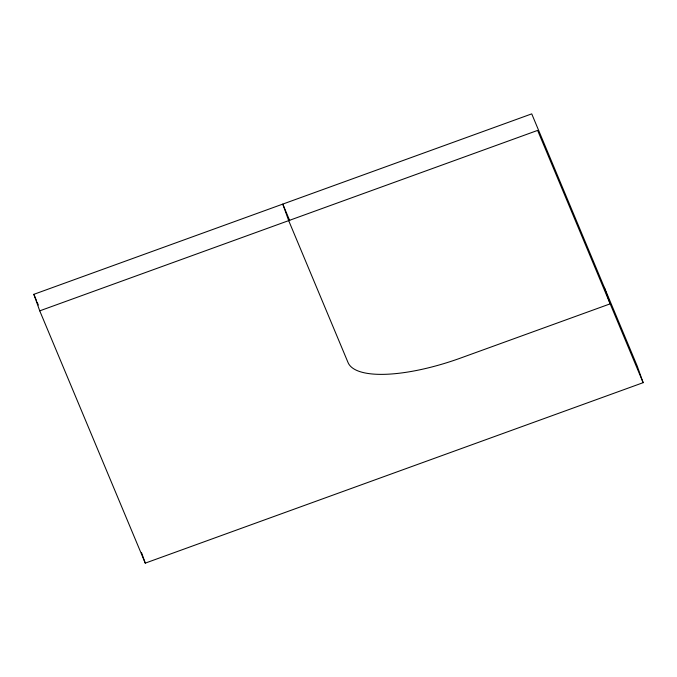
<?xml version="1.0" encoding="UTF-8"?>
<svg xmlns="http://www.w3.org/2000/svg" width="677" height="677" viewBox="0 0 677 677"><rect width="100%" height="100%" fill="white"/><g stroke="black" fill="none" stroke-linecap="round" stroke-linejoin="round"><path stroke-width="1.02" d="M33.85 294.326L531.733 113.871L637.26 366.147L643.15 382.674L145.267 563.129L39.74 310.853L33.85 294.326L36.296 300.165M39.74 310.853L537.623 130.407L643.15 382.674M289.705 220.617L282.791 204.099L288.681 220.626L348.037 362.533A105.934 34.138 -19.6 0 0 460.809 357.981L610.172 303.846L604.282 287.31M37.108 302.111L38.335 305.039M141.459 552.432L145.267 563.129"/></g></svg>
